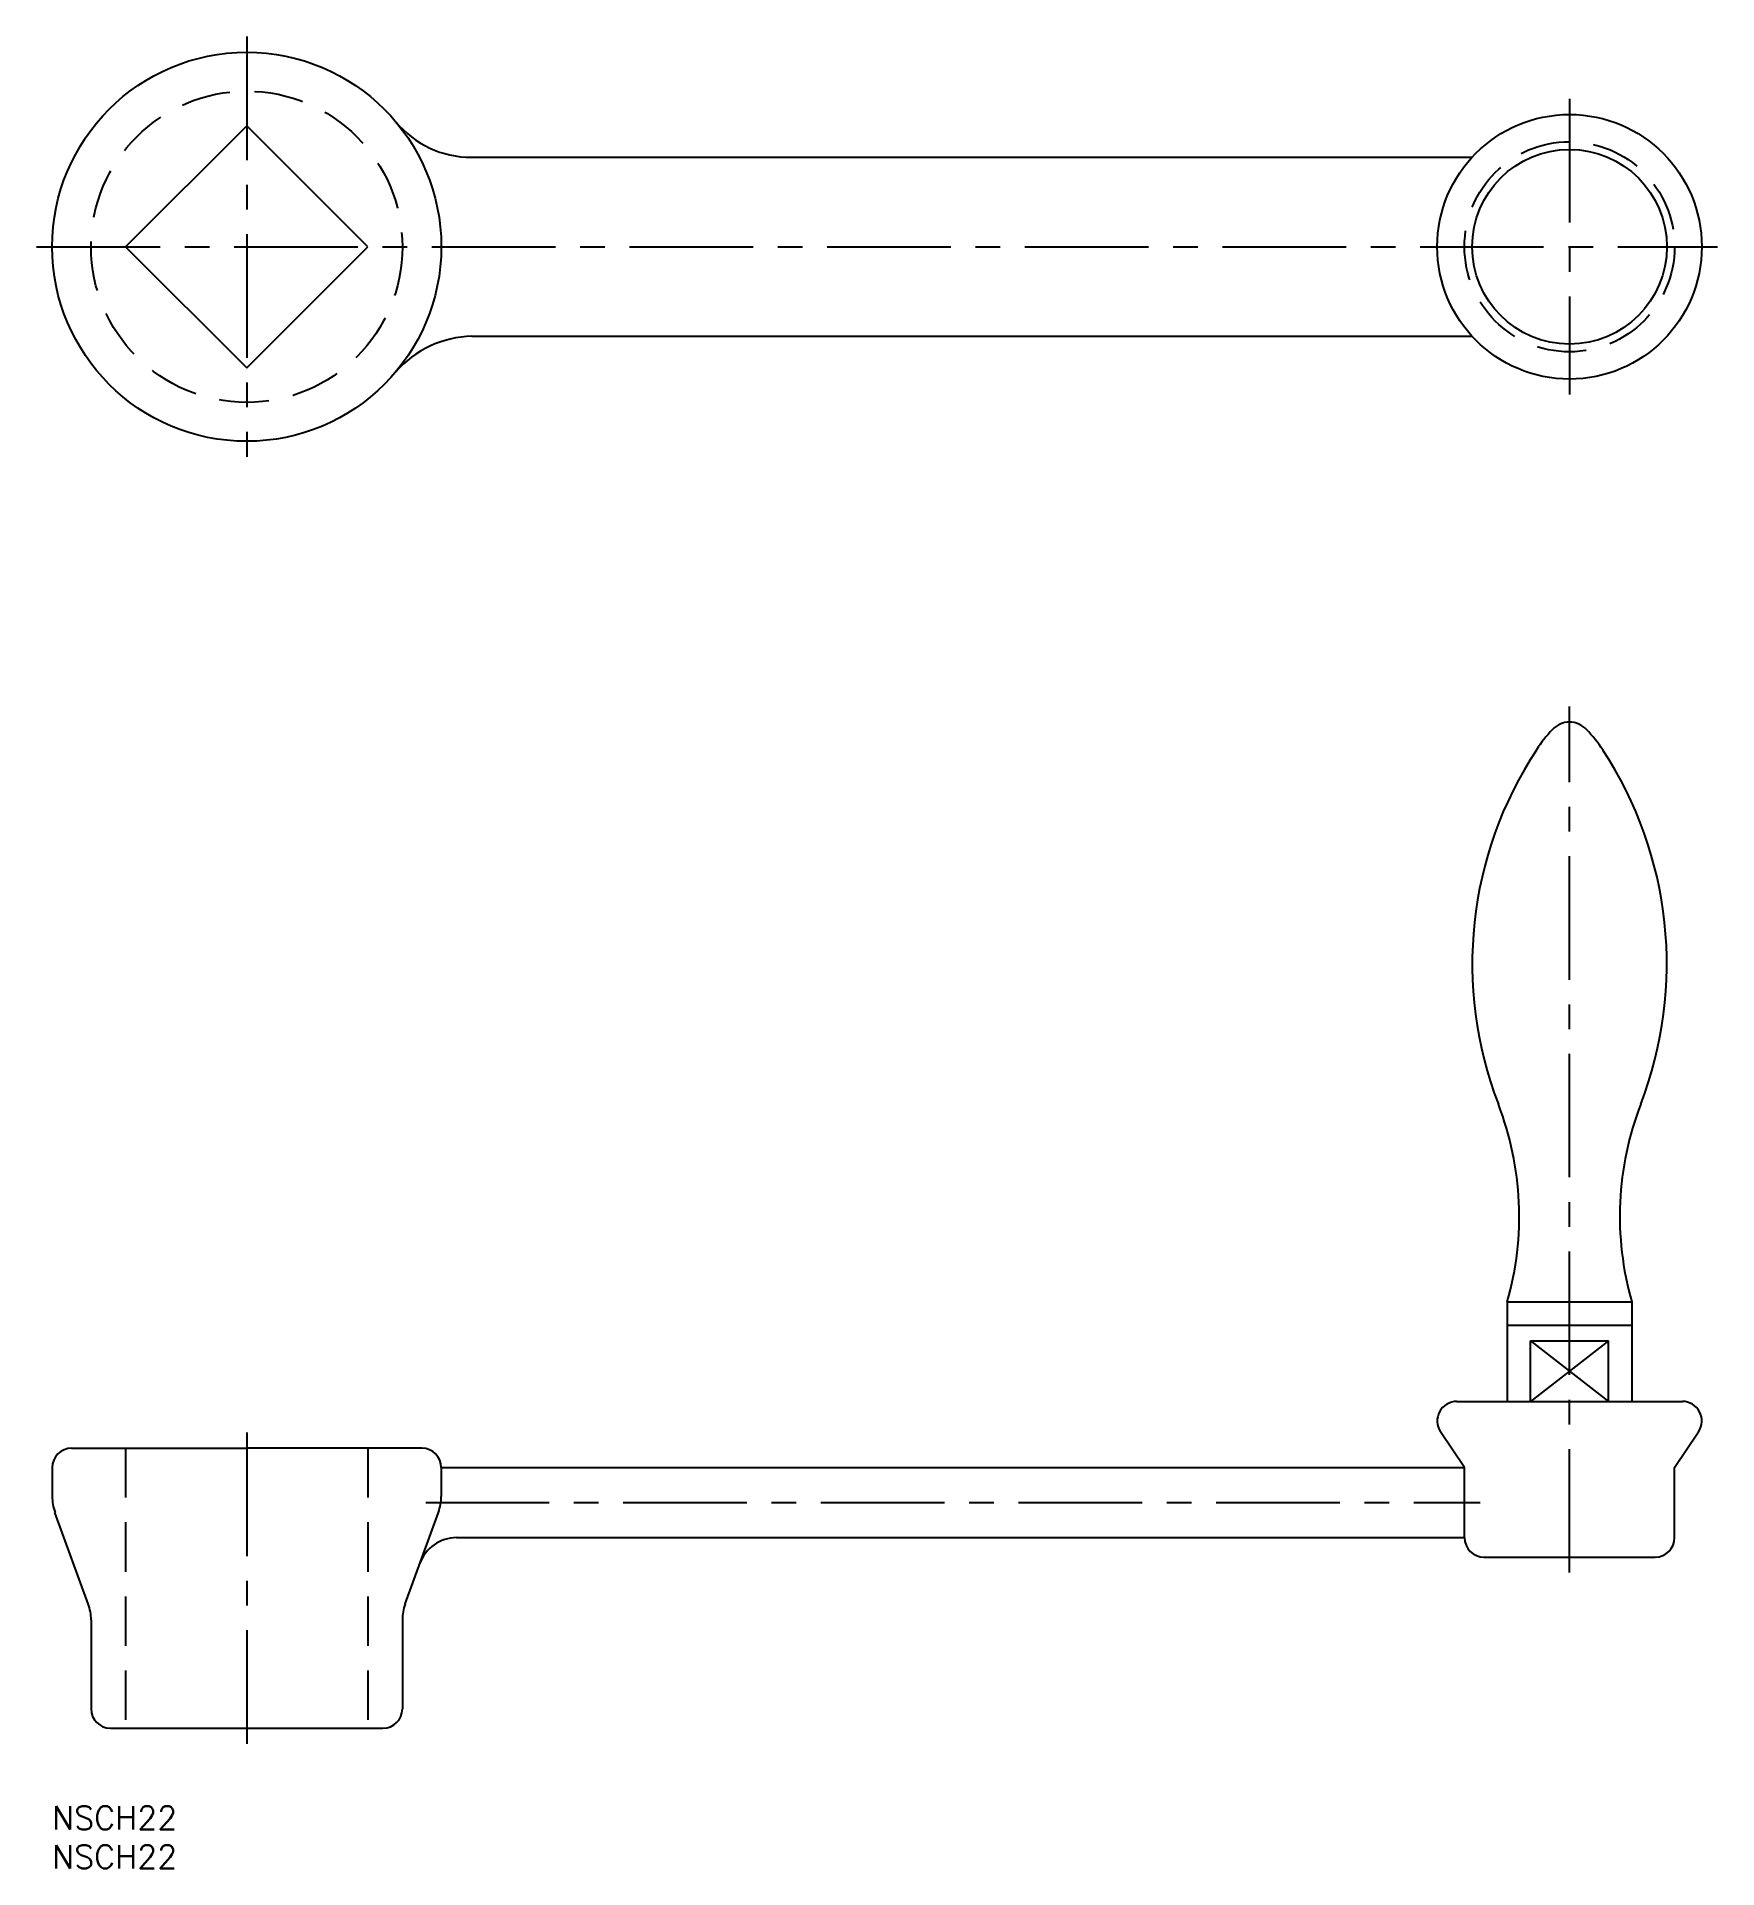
# Model space of a CAD drawing. Extents: x -2 to 214, y -8 to 227.
import ezdxf

# ---------------------------------------------------------------- set-up
doc = ezdxf.new("R2010")
doc.units = 0
doc.header["$LTSCALE"] = 0.5
doc.linetypes.add('CENTER', pattern=[50.8, 31.75, -6.35, 6.35, -6.35])
doc.linetypes.add('DASHED', pattern=[19.05, 12.7, -6.35])
for name, color, linetype in [('MSM_CENTER', 1, 'CENTER'), ('MSM_CONTINUOUS', 7, 'CONTINUOUS'), ('MSM_DASHED', 4, 'DASHED'), ('MSM_DIMENSION', 2, 'CONTINUOUS'), ('MSM_NARROW', 5, 'CONTINUOUS'), ('MSM_PART_NUMBER', 7, 'CONTINUOUS')]:
    doc.layers.add(name, color=color, linetype=linetype)
doc.styles.get("Standard").update_dxf_attribs({"font": 'txt.shx', "height": 3, "bigfont": 'bigfont.shx'})

# ---------------------------------------------------------------- blocks, each defined once
blk = doc.blocks.new('*U4')
at = {"layer": 'MSM_PART_NUMBER'}
blk.add_text('NSCH22', height=3, dxfattribs=at).set_placement((0, -3))
blk = doc.blocks.new('*U5')
at = {"layer": 'MSM_PART_NUMBER'}
blk.add_text('NSCH22', height=3, dxfattribs=at).set_placement((0, -8))

msp = doc.modelspace()

# ---------------------------------------------------------------- linework, layer by layer
at = {"layer": 'MSM_CENTER'}
for p, q in [((25, 227.38), (25, 173.38)), ((195, 219.38), (195, 181.38)), ((-2, 200.38), (214, 200.38)), ((195, 30), (195, 141.3)), ((25, 48), (25, 8)), ((48, 39), (183.5, 39))]:
    msp.add_line(p, q, dxfattribs=at)
at = {"layer": 'MSM_CONTINUOUS'}
for p, q in [((25, 215.94), (9.44, 200.38)), ((40.56, 200.38), (25, 215.94)), ((53.86, 211.88), (182.48, 211.88)), ((9.44, 200.38), (25, 184.83)), ((25, 184.83), (40.56, 200.38)), ((53.95, 188.88), (182.48, 188.88)), ((187, 64.8), (187, 52)), ((187, 64.8), (203, 64.8)), ((203, 64.8), (203, 52)), ((187, 61.8), (203, 61.8)), ((190, 59.8), (200, 59.8)), ((190, 52), (190, 59.8)), ((200, 52), (200, 59.8)), ((180.5, 52), (209.5, 52)), ((181.5, 43.5), (178.42, 48.11)), ((208.5, 43.5), (211.58, 48.11)), ((2.5, 46), (25, 46)), ((47.5, 46), (25, 46)), ((0, 43.5), (0, 39.8)), ((50, 43.5), (181.5, 43.5)), ((50, 43.5), (50, 39.8)), ((181.5, 34.5), (181.5, 43.5)), ((208.5, 34.5), (208.5, 43.5)), ((4.64, 25.99), (0.36, 37.74)), ((45.36, 25.99), (49.64, 37.74)), ((51.96, 34.5), (181.5, 34.5)), ((184, 32), (206, 32)), ((5, 23.94), (5, 12.5)), ((45, 23.89), (45, 12.5)), ((7.5, 10), (42.5, 10))]:
    msp.add_line(p, q, dxfattribs=at)
for centre, radius in [((25, 200.38), 25), ((195, 200.38), 17), ((195, 200.38), 12.51)]:
    msp.add_circle(centre, radius, dxfattribs=at)
for centre, radius, start, end in [((53.86, 224.48), 12.6, 219.8633, 270), ((54.24, 175.46), 13.42, 91.2472, 139.0306), ((195, 136.3), 3, 42.9583, 137.0417), ((207.44, 124.72), 20, 137.0417, 146.6455), ((182.56, 124.72), 20, 33.3545, 42.9583), ((232.5, 108.22), 50, 146.6455, 201.1142), ((157.5, 108.22), 50, 338.8858, 33.3545), ((148.54, 75.8), 40, 344.038, 21.1142), ((241.46, 75.8), 40, 158.8858, 195.962), ((180.5, 49.5), 2.5, 90, 213.7172), ((209.5, 49.5), 2.5, 326.2828, 90), ((2.5, 43.5), 2.5, 90, 180), ((47.5, 43.5), 2.5, 0, 90), ((6, 39.8), 6, 180, 200), ((44, 39.8), 6, 340, 0), ((51.96, 29.5), 5, 90, 160), ((184, 34.5), 2.5, 180, 270), ((206, 34.5), 2.5, 270, 0), ((-1, 23.94), 6, 0, 20), ((51, 23.94), 6, 160, 180), ((7.5, 12.5), 2.5, 180, 270), ((42.5, 12.5), 2.5, 270, 0)]:
    msp.add_arc(centre, radius, start, end, dxfattribs=at)
at = {"layer": 'MSM_DASHED'}
for p, q in [((9.44, 46), (9.44, 10)), ((40.56, 46), (40.56, 10))]:
    msp.add_line(p, q, dxfattribs=at)
for centre, radius in [((25, 200.38), 20), ((195, 200.38), 13.5)]:
    msp.add_circle(centre, radius, dxfattribs=at)
at = {"layer": 'MSM_NARROW'}
for p, q in [((200, 59.8), (190, 52)), ((190, 59.8), (200, 52))]:
    msp.add_line(p, q, dxfattribs=at)

# ---------------------------------------------------------------- block references
at = {"layer": 'MSM_DIMENSION'}
for name in ['*U4', '*U5']:
    msp.add_blockref(name, (0, 0), dxfattribs=at)

doc.saveas('drawing.dxf')
